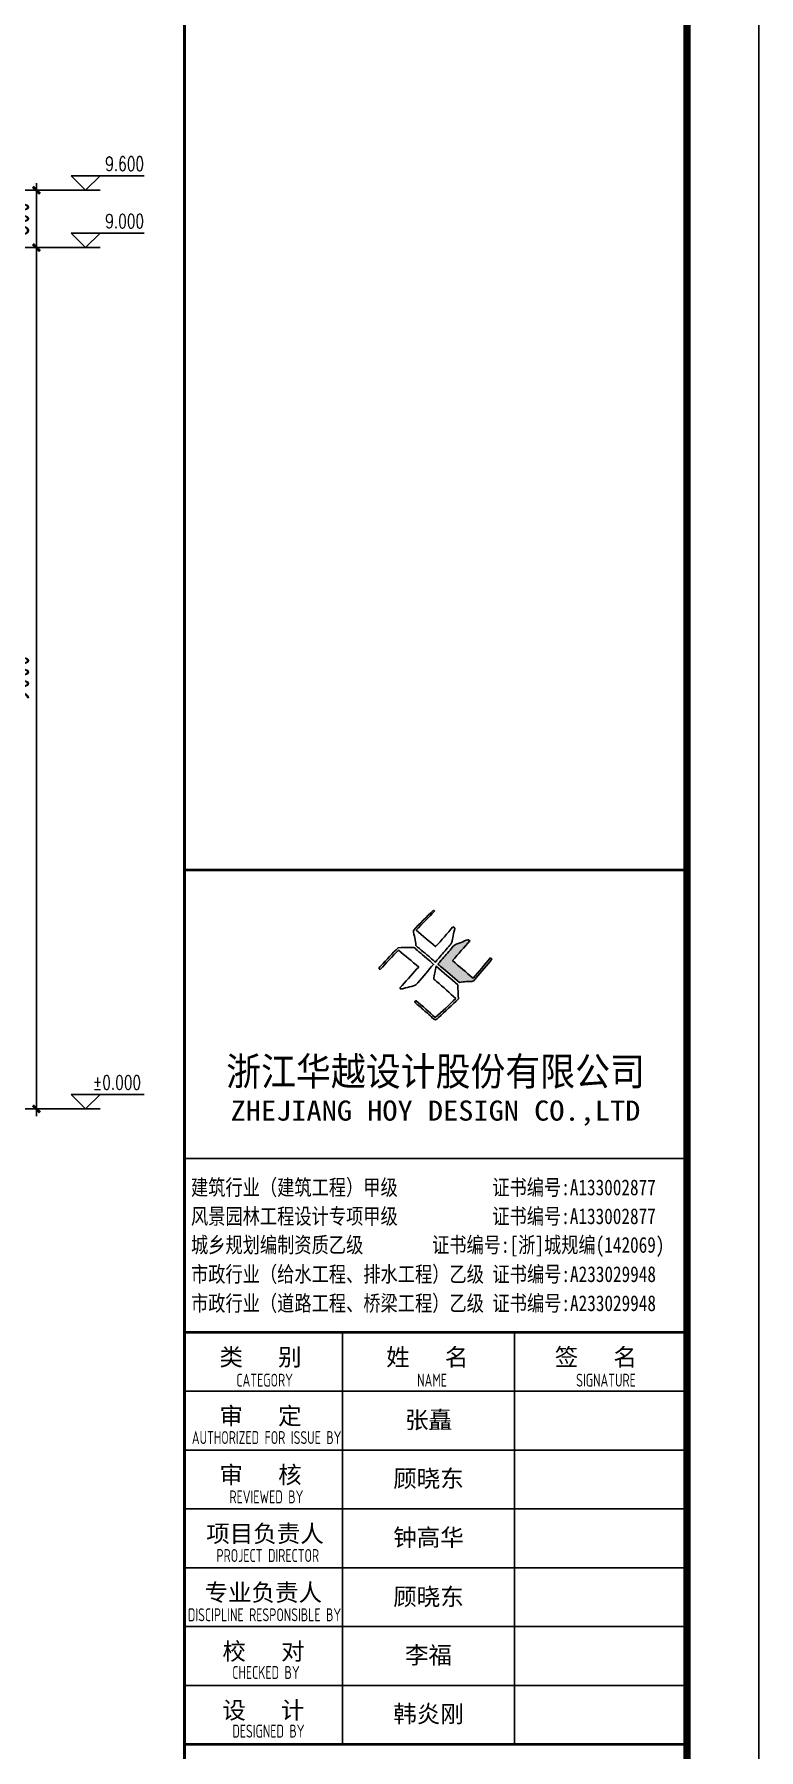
# Model space of a CAD drawing. Header units: millimetres. Extents: x 6950065 to 7140129, y 16284814 to 19754034.
# Drawn here: x 7091413 to 7106551, y 17944928 to 17980779 of the extents above; entities that cross this region are included whole.
import ezdxf
from ezdxf.enums import TextEntityAlignment as Align

# ---------------------------------------------------------------- set-up
doc = ezdxf.new("R2010")
doc.units = ezdxf.units.MM
doc.header["$LTSCALE"] = 1500
doc.header["$MEASUREMENT"] = 0
doc.linetypes.add('DOTE', pattern=[2.42, 2, -0.2, 0.02, -0.2])
doc.layers.get('Defpoints').update_dxf_attribs({"color": 1})
for name, color, linetype in [('C型钢', 6, 'Continuous'), ('dim', 7, 'Continuous'), ('DIM_ELEV', 3, 'Continuous'), ('PUB_TITLE', 4, 'Continuous'), ('TK', 4, 'Continuous')]:
    doc.layers.add(name, color=color, linetype=linetype)
doc.styles.add('-宋体', font='', dxfattribs={"width": 0.8})
doc.styles.add('_TCH_DIM', font='SIMPLEX', dxfattribs={"bigfont": 'GBCBIG'})
doc.styles.add('HT', font='simhei.ttf', dxfattribs={"width": 0.7})
doc.styles.add('TSSD_Dimension', font='Tssdeng.shx', dxfattribs={"width": 0.7, "bigfont": 'hztxt.shx'})
doc.styles.add('TSSD_REIN', font='tssdeng.shx', dxfattribs={"width": 0.7, "bigfont": 'tssdchn.shx'})
doc.styles.add('图签宋体', font='', dxfattribs={"height": 300})
doc.styles.add('图签黑体', font='simhei.ttf', dxfattribs={"height": 550})
doc.styles.get('-宋体').set_extended_font_data('SimSun')
doc.styles.get('图签宋体').set_extended_font_data('NSimSun')
doc.dimstyles.new('TSSD_75_150', dxfattribs={"dimtxt": 525, "dimasz": 150, "dimexe": 150, "dimexo": 375, "dimgap": 150, "dimtad": 1, "dimdec": 0, "dimlfac": 0.5, "dimzin": 0, "dimdsep": 46, "dimtxsty": 'TSSD_Dimension', "dimblk": 'ARCHTICK', "dimblk1": 'ARCHTICK', "dimblk2": 'ARCHTICK', "dimcen": 0, "dimdle": 150, "dimclrt": 7, "dimadec": 0, "dimazin": 0, "dimtfac": 1, "dimtdec": 0, "dimtix": 1, "dimtmove": 2, "dimatfit": 3, "dimfxl": 0, "dimtolj": 1, "dimtzin": 0, "dimarcsym": 0})

# ---------------------------------------------------------------- blocks, each defined once
blk = doc.blocks.new('_ArchTick')
at = {"color": 0, "linetype": 'ByBlock', "const_width": 0.4}
blk.add_lwpolyline([(-0.5, -0.5), (0.5, 0.5)], dxfattribs=at)
blk = doc.blocks.new('*D478')
at = {"layer": 'Defpoints', "color": 0}
for p in [(7089808, 17976320), (7091457, 17976320), (7089808, 17958319)]:
    blk.add_point(p, dxfattribs=at)
at = {"layer": 'dim', "color": 0, "lineweight": -2}
for p, q in [((7090183, 17976320), (7091607, 17976320)), ((7091457, 17958169), (7091457, 17976470)), ((7090183, 17958319), (7091607, 17958319))]:
    blk.add_line(p, q, dxfattribs=at)
at = {"layer": 'dim', "color": 0, "lineweight": -2, "xscale": 150, "yscale": 150, "zscale": 150}
for p, rotation in [((7091457, 17976320), 90), ((7091457, 17958319), 270)]:
    blk.add_blockref('_ArchTick', p, dxfattribs=dict(at, rotation=rotation))
at = {"layer": 'dim', "color": 7, "insert": (7091045, 17967320), "char_height": 525, "attachment_point": 5, "rotation": 90, "style": 'TSSD_Dimension'}
blk.add_mtext('\\A1;9000', dxfattribs=at)
blk = doc.blocks.new('*D479')
at = {"layer": 'Defpoints', "color": 0}
for p in [(7089808, 17977519), (7091457, 17977519), (7089808, 17976320)]:
    blk.add_point(p, dxfattribs=at)
at = {"layer": 'dim', "color": 0, "lineweight": -2}
for p, q in [((7091457, 17976170), (7091457, 17977669)), ((7090183, 17977519), (7091607, 17977519)), ((7090183, 17976320), (7091607, 17976320))]:
    blk.add_line(p, q, dxfattribs=at)
at = {"layer": 'dim', "color": 0, "lineweight": -2, "xscale": 150, "yscale": 150, "zscale": 150}
for p, rotation in [((7091457, 17977519), 90), ((7091457, 17976320), 270)]:
    blk.add_blockref('_ArchTick', p, dxfattribs=dict(at, rotation=rotation))
at = {"layer": 'dim', "color": 7, "insert": (7091045, 17976920), "char_height": 525, "attachment_point": 5, "rotation": 90, "style": 'TSSD_Dimension'}
blk.add_mtext('\\A1;600', dxfattribs=at)
blk = doc.blocks.new('A$C053D6479')
at = {"layer": 'PUB_TITLE'}
h = blk.add_hatch(color=256, dxfattribs=at)
h.dxf.hatch_style = 1
edge = h.paths.add_edge_path()
edge.add_spline(control_points=[(1026, 827), (1105, 920), (1188, 1008), (1266, 1102)], knot_values=[13, 13, 13, 13, 14, 14, 14, 14], degree=3, periodic=0)
edge.add_spline(control_points=[(1266, 1102), (1258, 1111), (1249, 1119), (1239, 1116)], knot_values=[12, 12, 12, 12, 13, 13, 13, 13], degree=3, periodic=0)
edge.add_spline(control_points=[(1239, 1116), (1210, 1107), (1179, 1092), (1144, 1077)], knot_values=[11, 11, 11, 11, 12, 12, 12, 12], degree=3, periodic=0)
edge.add_spline(control_points=[(1144, 1077), (1109, 1063), (1069, 1053), (1047, 1038)], knot_values=[10, 10, 10, 10, 11, 11, 11, 11], degree=3, periodic=0)
edge.add_spline(control_points=[(1047, 1038), (1028, 1026), (1007, 992), (991, 972)], knot_values=[9, 9, 9, 9, 10, 10, 10, 10], degree=3, periodic=0)
edge.add_spline(control_points=[(991, 972), (942, 913), (899, 868), (849, 810)], knot_values=[8, 8, 8, 8, 9, 9, 9, 9], degree=3, periodic=0)
edge.add_spline(control_points=[(849, 810), (842, 801), (822, 776), (822, 775)], knot_values=[7, 7, 7, 7, 8, 8, 8, 8], degree=3, periodic=0)
edge.add_spline(control_points=[(822, 775), (823, 771), (848, 752), (859, 744)], knot_values=[6, 6, 6, 6, 7, 7, 7, 7], degree=3, periodic=0)
edge.add_spline(control_points=[(859, 744), (949, 670), (1035, 592), (1122, 521)], knot_values=[5, 5, 5, 5, 6, 6, 6, 6], degree=3, periodic=0)
edge.add_spline(control_points=[(1122, 521), (1153, 527), (1185, 530), (1217, 533)], knot_values=[4, 4, 4, 4, 5, 5, 5, 5], degree=3, periodic=0)
edge.add_spline(control_points=[(1217, 533), (1246, 535), (1293, 532), (1316, 542)], knot_values=[3, 3, 3, 3, 4, 4, 4, 4], degree=3, periodic=0)
edge.add_spline(control_points=[(1316, 542), (1327, 547), (1338, 565), (1349, 579)], knot_values=[2, 2, 2, 2, 3, 3, 3, 3], degree=3, periodic=0)
edge.add_spline(control_points=[(1349, 579), (1423, 670), (1507, 759), (1572, 848)], knot_values=[1, 1, 1, 1, 2, 2, 2, 2], degree=3, periodic=0)
edge.add_spline(control_points=[(1572, 848), (1564, 852), (1561, 861), (1551, 862)], knot_values=[0, 0, 0, 0, 1, 1, 1, 1], degree=3, periodic=0)
edge.add_spline(control_points=[(1551, 862), (1469, 769), (1393, 671), (1310, 579)], knot_values=[15, 15, 15, 15, 16, 16, 16, 16], degree=3, periodic=0)
edge.add_spline(control_points=[(1310, 579), (1216, 662), (1118, 742), (1026, 827)], knot_values=[14, 14, 14, 14, 15, 15, 15, 15], degree=3, periodic=0)
at = {"layer": 'TK'}
for points, knots in [([(1031, 1298), (1066, 1286), (1054, 1262), (1045, 1224), (1036, 1188), (1031, 1158), (1024, 1121), (1020, 1104), (1017, 1085), (1012, 1071), (1004, 1052), (976, 1026), (956, 1003), (906, 946), (866, 899), (814, 839), (806, 829), (789, 806), (787, 806), (777, 804), (728, 856), (719, 864), (651, 922), (580, 978), (514, 1036), (509, 1106), (488, 1176), (479, 1247), (570, 1343), (663, 1436), (758, 1526), (764, 1523), (768, 1518), (774, 1515), (693, 1422), (599, 1343), (520, 1249), (607, 1171), (698, 1096), (789, 1021), (874, 1109), (950, 1206), (1031, 1298)], [0, 0, 0, 0, 1, 1, 1, 2, 2, 2, 3, 3, 3, 4, 4, 4, 5, 5, 5, 6, 6, 6, 7, 7, 7, 8, 8, 8, 9, 9, 9, 10, 10, 10, 11, 11, 11, 12, 12, 12, 13, 13, 13, 14, 14, 14, 14]), ([(555, 949), (624, 891), (699, 833), (760, 773), (689, 691), (614, 604), (539, 517), (529, 505), (516, 487), (506, 482), (492, 475), (469, 472), (452, 467), (416, 456), (383, 448), (342, 438), (323, 433), (297, 422), (293, 440), (291, 452), (313, 470), (322, 480), (400, 566), (477, 652), (553, 736), (460, 815), (366, 894), (270, 970), (183, 883), (101, 791), (16, 703), (-18, 714), (9, 735), (28, 755), (103, 838), (192, 930), (266, 1005), (319, 1009), (387, 1005), (442, 1007), (456, 1008), (472, 1011), (485, 1007), (507, 1000), (534, 967), (555, 949)], [0, 0, 0, 0, 1, 1, 1, 2, 2, 2, 3, 3, 3, 4, 4, 4, 5, 5, 5, 6, 6, 6, 7, 7, 7, 8, 8, 8, 9, 9, 9, 10, 10, 10, 11, 11, 11, 12, 12, 12, 13, 13, 13, 14, 14, 14, 15, 15, 15, 15]), ([(1551, 862), (1561, 861), (1564, 852), (1572, 848), (1507, 759), (1423, 670), (1349, 579), (1338, 565), (1327, 547), (1316, 542), (1293, 532), (1246, 535), (1217, 533), (1185, 530), (1153, 527), (1122, 521), (1035, 592), (949, 670), (859, 744), (848, 752), (823, 771), (822, 775), (822, 776), (842, 801), (849, 810), (899, 868), (942, 913), (991, 972), (1007, 992), (1028, 1026), (1047, 1038), (1069, 1053), (1109, 1063), (1144, 1077), (1179, 1092), (1210, 1107), (1239, 1116), (1249, 1119), (1258, 1111), (1266, 1102), (1188, 1008), (1105, 920), (1026, 827), (1118, 742), (1216, 662), (1310, 579), (1393, 671), (1469, 769), (1551, 862)], [0, 0, 0, 0, 1, 1, 1, 2, 2, 2, 3, 3, 3, 4, 4, 4, 5, 5, 5, 6, 6, 6, 7, 7, 7, 8, 8, 8, 9, 9, 9, 10, 10, 10, 11, 11, 11, 12, 12, 12, 13, 13, 13, 14, 14, 14, 15, 15, 15, 16, 16, 16, 16]), ([(1097, 490), (1100, 425), (1106, 361), (1107, 294), (1018, 207), (925, 121), (830, 33), (818, 21), (800, 0), (787, 0), (768, -1), (725, 49), (712, 60), (662, 103), (616, 143), (568, 186), (545, 207), (518, 224), (499, 250), (501, 259), (511, 261), (516, 267), (609, 192), (696, 111), (785, 33), (883, 118), (977, 208), (1070, 298), (992, 373), (892, 456), (803, 534), (791, 544), (768, 561), (766, 569), (761, 588), (776, 634), (780, 655), (785, 690), (788, 721), (795, 746), (897, 661), (998, 576), (1097, 490)], [0, 0, 0, 0, 1, 1, 1, 2, 2, 2, 3, 3, 3, 4, 4, 4, 5, 5, 5, 6, 6, 6, 7, 7, 7, 8, 8, 8, 9, 9, 9, 10, 10, 10, 11, 11, 11, 12, 12, 12, 13, 13, 13, 14, 14, 14, 14])]:
    blk.add_open_spline(points, degree=3, knots=knots, dxfattribs=at)
blk = doc.blocks.new('GeYuanFrame_04741830', base_point=(20.09, 4.53))
at = {"layer": 'PUB_TITLE'}
for points in [[(803.09, 235.33), (803.09, 292.73)], [(827.09, 235.33), (827.09, 292.73)]]:
    blk.add_lwpolyline(points, dxfattribs=at)
at = {"layer": 'TK'}
for p, q in [((781.09, 316.93), (851.09, 316.93)), ((781.09, 284.53), (851.09, 284.53)), ((781.09, 276.33), (851.09, 276.33)), ((781.09, 268.13), (851.09, 268.13)), ((781.09, 259.93), (851.09, 259.93)), ((781.09, 251.73), (851.09, 251.73)), ((781.09, 243.53), (851.09, 243.53)), ((781.09, 235.33), (851.09, 235.33)), ((781.09, 235.33), (851.09, 235.33))]:
    blk.add_line(p, q, dxfattribs=at)
blk.add_lwpolyline([(20.09, 4.53), (20.09, 598.53), (861.09, 598.53), (861.09, 4.53)], close=True, dxfattribs=at)
at = {"layer": 'TK', "const_width": 1}
blk.add_lwpolyline([(45.09, 588.53), (851.09, 588.53), (851.09, 14.53), (45.09, 14.53)], close=True, dxfattribs=at)
at = {"layer": 'TK'}
for points, const_width in [([(781.09, 588.53), (781.09, 14.53)], 0.4), ([(781.09, 357.14), (851.09, 357.14)], 0.35), ([(781.09, 292.73), (851.09, 292.73)], 0.35), ([(781.09, 292.73), (851.09, 292.73)], 0.35), ([(781.09, 235.33), (851.09, 235.33)], 0.35)]:
    blk.add_lwpolyline(points, dxfattribs=dict(at, const_width=const_width))
for points in [[(781.09, 292.73), (851.09, 292.73)], [(781.09, 235.33), (851.09, 235.33)]]:
    blk.add_lwpolyline(points, dxfattribs=at)
at = {"layer": 'PUB_TITLE', "xscale": 0.01000000000021828, "yscale": 0.01000000000021828, "zscale": 0.01}
blk.add_blockref('A$C053D6479', (808.19, 336.27), dxfattribs=at)
at = {"layer": 'TK'}
for s, height, style, width, p in [('浙江华越设计股份有限公司', 3.96, 'HT', 0.9, (816.07, 329.16)), ('ZHEJIANG HOY DESIGN CO.,LTD', 2.8, '图签黑体', 1.11, (816.06, 323.29))]:
    blk.add_text(s, height=height, dxfattribs=dict(at, style=style, width=width)).set_placement(p, align=Align.MIDDLE)
for s, height, style, width, p in [('建筑行业（建筑工程）甲级           证书编号:A133002877', 2.2, '-宋体', 0.8, (782, 311.83)), ('风景园林工程设计专项甲级           证书编号:A133002877', 2.2, '-宋体', 0.8, (782, 307.81)), ('城乡规划编制资质乙级        证书编号:[浙]城规编(142069)', 2.2, '-宋体', 0.8, (782, 303.82)), ('市政行业（给水工程、排水工程）乙级 证书编号:A233029948', 2.2, '-宋体', 0.8, (782, 299.74)), ('市政行业（道路工程、桥梁工程）乙级 证书编号:A233029948', 2.2, '-宋体', 0.8, (782, 295.69)), ('CATEGORY', 1.8, 'TSSD_REIN', 0.7, (788.32, 285.17)), ('NAME', 1.8, 'TSSD_REIN', 0.7, (813.51, 285.17)), ('SIGNATURE', 1.8, 'TSSD_REIN', 0.7, (835.66, 285.17)), ('AUTHORIZED FOR ISSUE BY', 1.8, 'TSSD_REIN', 0.7, (782.12, 277.17)), ('REVIEWED BY', 1.8, 'TSSD_REIN', 0.7, (787.36, 268.91)), ('PROJECT DIRECTOR', 1.8, 'TSSD_REIN', 0.7, (785.55, 260.74)), ('DISCIPLINE RESPONSIBLE BY', 1.8, 'TSSD_REIN', 0.7, (781.57, 252.48)), ('CHECKED BY', 1.8, 'TSSD_REIN', 0.7, (787.75, 244.44)), ('DESIGNED BY', 1.8, 'TSSD_REIN', 0.7, (787.76, 236.27))]:
    blk.add_text(s, height=height, dxfattribs=dict(at, style=style, width=width)).set_placement(p)
at = {"layer": 'TK', "style": '图签宋体'}
for s, p in [('类   别', (785.97, 288.09)), ('姓   名', (809.2, 288.09)), ('签   名', (832.68, 288.09)), ('审   定', (785.97, 279.89)), ('审   核', (785.97, 271.69)), ('项目负责人', (784.13, 263.49)), ('专业负责人', (783.89, 255.29)), ('校   对', (786.38, 247.09)), ('设   计', (786.36, 238.89))]:
    blk.add_text(s, height=2.4, dxfattribs=at).set_placement(p)
at = {"layer": 'TK', "char_height": 2.4, "width": 24, "attachment_point": 5, "style": '图签宋体'}
for s, insert in [('张矗', (815.09, 280.4)), ('顾晓东', (815.09, 272.23)), ('钟高华', (815.09, 264.03)), ('顾晓东', (815.09, 255.76)), ('李福', (815.09, 247.63)), ('韩炎刚', (815.09, 239.43))]:
    blk.add_mtext(s, dxfattribs=dict(at, insert=insert))

msp = doc.modelspace()

# ---------------------------------------------------------------- linework, layer by layer
at = {"layer": 'C型钢', "color": 8, "linetype": 'DOTE'}
msp.add_lwpolyline([(6989778.1, 17958319.2), (7091852.1, 17958319.2)], dxfattribs=at)
at = {"layer": 'DIM_ELEV', "linetype": 'ByBlock'}
for p, q in [((7092486.1, 17977519.2), (7092186.1, 17977819.2)), ((7092186.1, 17977819.2), (7093705.7, 17977819.2)), ((7092486.1, 17977519.2), (7092786.1, 17977819.2)), ((7091496.1, 17977519.2), (7092786.1, 17977519.2)), ((7092486.1, 17976320.1), (7092186.1, 17976620.1)), ((7092186.1, 17976620.1), (7093705.7, 17976620.1)), ((7092486.1, 17976320.1), (7092786.1, 17976620.1)), ((7091496.1, 17976320.1), (7092786.1, 17976320.1)), ((7091496.1, 17958319.2), (7092786.1, 17958319.2)), ((7092486.1, 17958319.2), (7092186.1, 17958619.2)), ((7092186.1, 17958619.2), (7093705.7, 17958619.2)), ((7092486.1, 17958319.2), (7092786.1, 17958619.2))]:
    msp.add_line(p, q, dxfattribs=at)

# ---------------------------------------------------------------- block references
at = {"layer": 'C型钢', "color": 3, "xscale": 150, "yscale": 150, "zscale": 150}
msp.add_blockref('GeYuanFrame_04741830', (6980400.9, 17910420.5), dxfattribs=at)

# ---------------------------------------------------------------- texts
at = {"layer": 'DIM_ELEV', "color": 7, "linetype": 'ByBlock', "style": '_TCH_DIM', "width": 0.705882}
for s, p in [('9.600', (7092895.7, 17977924.2)), ('9.000', (7092895.7, 17976725.1)), ('%%P0.000', (7092635.7, 17958724.2))]:
    msp.add_text(s, height=297.5, dxfattribs=at).set_placement(p)

# ---------------------------------------------------------------- dimensions: what is measured, and where the dimension line sits
at = {"layer": 'dim'}
dim = msp.add_linear_dim(base=(7091457.3, 17977519.2), p1=(7089807.8, 17976320.1), p2=(7089807.8, 17977519.2), angle=90, dimstyle='TSSD_75_150', dxfattribs=at)
dim.commit()
dim.dimension.update_dxf_attribs({"geometry": '*D479', "text_midpoint": (7091044.8, 17976919.7)})
dim = msp.add_linear_dim(base=(7091457.3, 17976320.1), p1=(7089807.8, 17958319.2), p2=(7089807.8, 17976320.1), angle=90, text='9000', dimstyle='TSSD_75_150', dxfattribs=at)
dim.commit()
dim.dimension.update_dxf_attribs({"geometry": '*D478', "text_midpoint": (7091044.8, 17967319.7)})

doc.saveas('drawing.dxf')
